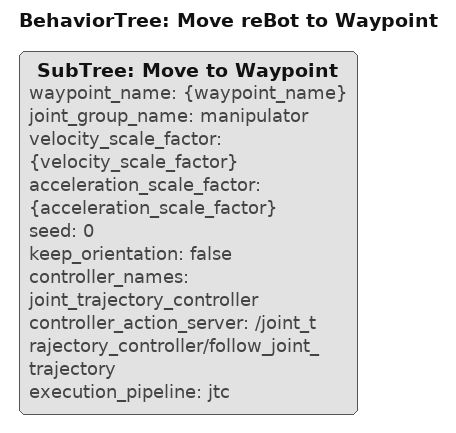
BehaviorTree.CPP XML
<?xml version='1.0' encoding='UTF-8'?>
<root BTCPP_format="4" main_tree_to_execute="Move reBot to Waypoint">
  <BehaviorTree ID="Move reBot to Waypoint" _description="Plan and execute a mock-only reBot arm waypoint.">
    <SubTree ID="Move to Waypoint" waypoint_name="{waypoint_name}" joint_group_name="manipulator" velocity_scale_factor="{velocity_scale_factor}" acceleration_scale_factor="{acceleration_scale_factor}" seed="0" keep_orientation="false" controller_names="joint_trajectory_controller" controller_action_server="/joint_trajectory_controller/follow_joint_trajectory" execution_pipeline="jtc" />
  </BehaviorTree>
</root>
